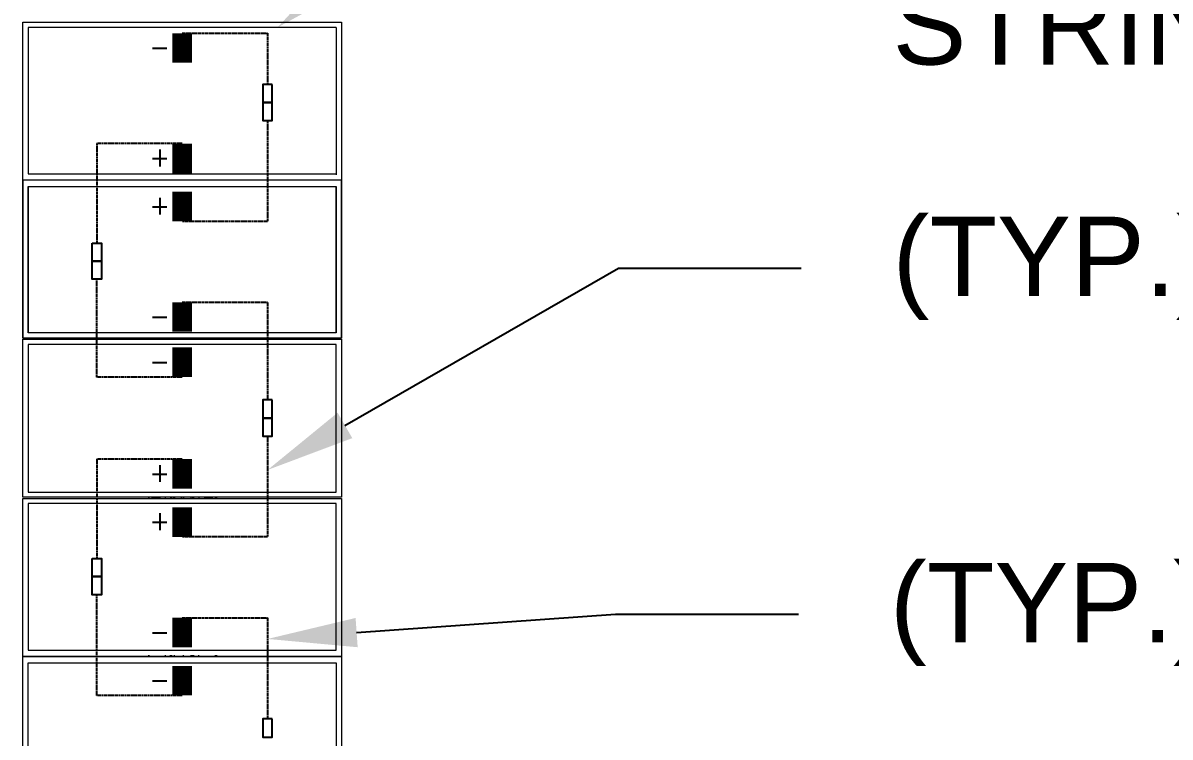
# Model space of a CAD drawing. Header units: feet. Extents: x -13743 to 68376, y -48 to 67763.
# Drawn here: x 4375 to 4664.2, y 67275.1 to 67455.2 of the extents above; entities that cross this region are included whole.
import ezdxf
from ezdxf import colors
from ezdxf.entities.mleader import LeaderData, LeaderLine
from ezdxf.math import Vec2, Vec3

# ---------------------------------------------------------------- set-up
doc = ezdxf.new("R2010")
doc.units = ezdxf.units.FT
doc.header["$MEASUREMENT"] = 0
doc.linetypes.add('HIDDEN', pattern=[0.375, 0.25, -0.125])
for name, color, linetype in [('E-HARN-COMP', 8, 'Continuous'), ('E-TRNK-CABL-NEG', 6, 'HIDDEN'), ('E-TRUNK-CABLE-POS', 6, 'HIDDEN'), ('G-ANNO-TEXT', 1, 'Continuous'), ('Polarity-Text', 7, 'Continuous')]:
    doc.layers.add(name, color=color, linetype=linetype)
doc.styles.add('NEI-A', font='arial.ttf')

# ---------------------------------------------------------------- blocks, each defined once
blk = doc.blocks.new('A$C47dfd34d')
at = {"lineweight": 5}
for points in [[(17.9876, 0.4133), (17.9876, 0), (17.7826, 0), (17.7826, 0.4133), (17.9876, 0.4133), (18.1926, 0.4133), (18.1926, 0), (17.9876, 0)], [(17.7893, 0.4067), (17.9793, 0.4067), (17.9793, 0.0067), (17.7893, 0.0067)], [(17.9959, 0.4067), (17.9959, 0.0067), (18.1859, 0.0067), (18.1859, 0.4067)], [(18.1943, 0.4133), (18.3993, 0.4133), (18.3993, 0), (18.1943, 0)], [(18.2009, 0.4067), (18.2009, 0.0067), (18.3926, 0.0067), (18.3926, 0.4067)], [(18.6059, 0.4133), (18.8109, 0.4133), (18.8109, 0), (18.6059, 0)], [(17.9893, 0.25), (17.9876, 0.25)], [(18.1943, 0.25), (18.1926, 0.25)], [(18.4009, 0.25), (18.3993, 0.25)]]:
    blk.add_lwpolyline(points, close=True, dxfattribs=at)
for points in [[(18.4009, 0), (18.6059, 0), (18.4009, 0), (18.4009, 0.4133), (18.6059, 0.4133), (18.4009, 0.4133)], [(18.4076, 0.0067), (18.5976, 0.0067), (18.4076, 0.0067), (18.4076, 0.4067), (18.5976, 0.4067), (18.4076, 0.4067)], [(18.5976, 0.4067), (18.5976, 0.0067)], [(18.8042, 0.0067), (18.8042, 0.4067), (18.6142, 0.4067), (18.6142, 0.0067)], [(17.9876, 0.235), (17.9876, 0.2467), (17.9876, 0.2433)], [(18.1926, 0.235), (18.1943, 0.2467), (18.1943, 0.2433)], [(18.3993, 0.2467), (18.3993, 0.2433)], [(18.4009, 0.2467), (18.3993, 0.235)], [(17.9876, 0.2283), (17.9893, 0.2283)], [(18.1926, 0.2283), (18.1943, 0.2283)], [(18.3993, 0.2283), (18.4009, 0.2283)], [(17.9876, 0.2217), (17.9893, 0.2217)], [(17.9876, 0.22), (17.9893, 0.22)], [(17.9876, 0.2183), (17.9876, 0.2167), (17.9893, 0.2167)], [(18.1943, 0.2217), (18.1926, 0.2217)], [(18.1926, 0.22), (18.1943, 0.22)], [(18.1943, 0.2167), (18.1926, 0.2167), (18.1943, 0.2183)], [(18.4009, 0.2217), (18.3993, 0.2217)], [(18.3993, 0.22), (18.4009, 0.22)], [(18.4009, 0.2167), (18.3993, 0.2167), (18.4009, 0.2183)], [(17.9876, 0.2067), (17.9876, 0.2083)], [(17.9876, 0.205), (17.9893, 0.205)], [(17.9876, 0.195), (17.9893, 0.195)], [(18.1926, 0.2067), (18.1943, 0.2083)], [(18.1943, 0.205), (18.1926, 0.205)], [(18.1926, 0.195), (18.1943, 0.195)], [(18.3993, 0.2067), (18.4009, 0.2083)], [(18.4009, 0.205), (18.3993, 0.205)], [(18.3993, 0.195), (18.4009, 0.195)], [(17.9876, 0.1933), (17.9893, 0.1933)], [(17.9876, 0.1917), (17.9893, 0.1917)], [(17.9876, 0.185), (17.9893, 0.185)], [(18.1943, 0.1933), (18.1926, 0.1933)], [(18.1926, 0.1917), (18.1943, 0.1917)], [(18.1943, 0.185), (18.1926, 0.185)], [(18.4009, 0.1933), (18.3993, 0.1933)], [(18.3993, 0.1917), (18.4009, 0.1917)], [(18.4009, 0.185), (18.3993, 0.185)], [(17.9876, 0.17), (17.9876, 0.1667), (17.9876, 0.1783)], [(17.9876, 0.1667), (17.9876, 0.1667)], [(18.1943, 0.17), (18.1943, 0.1667), (18.1926, 0.1783)], [(18.1943, 0.1667), (18.1943, 0.1667)], [(18.3993, 0.1783), (18.4009, 0.1667)], [(18.3993, 0.17), (18.3993, 0.1667)], [(18.3993, 0.1667), (18.3993, 0.1667)], [(17.9876, 0.1633), (17.9893, 0.1633)], [(17.9876, 0.1617), (17.9893, 0.1617)], [(18.1926, 0.1633), (18.1943, 0.1633)], [(18.1926, 0.1617), (18.1943, 0.1617)], [(18.3993, 0.1633), (18.4009, 0.1633)], [(18.3993, 0.1617), (18.4009, 0.1617)], [(18.8042, 0.0067), (18.6126, 0.0067)]]:
    blk.add_lwpolyline(points, dxfattribs=at)

msp = doc.modelspace()

# ---------------------------------------------------------------- linework, layer by layer
at = {"layer": 'E-HARN-COMP', "const_width": 5}
for points in [[(4415.13, 67445.19), (4415.13, 67452.65)], [(4415.13, 67424.79), (4415.13, 67417.33)], [(4415.13, 67405.19), (4415.13, 67412.65)], [(4415.13, 67384.78), (4415.13, 67377.33)], [(4415.13, 67365.92), (4415.13, 67373.37)], [(4415.13, 67345.2), (4415.13, 67337.75)], [(4415.13, 67325.6), (4415.13, 67333.06)], [(4415.13, 67305.2), (4415.13, 67297.74)], [(4415.13, 67285.61), (4415.13, 67293.06)]]:
    msp.add_lwpolyline(points, dxfattribs=at)
at = {"layer": 'E-HARN-COMP'}
for points in [[(4437.83, 67439.71), (4435.5, 67439.71), (4435.5, 67435.15), (4437.83, 67435.15)], [(4437.83, 67435.15), (4435.5, 67435.15), (4435.5, 67430.59), (4437.83, 67430.59)], [(4392.43, 67399.71), (4394.76, 67399.71), (4394.76, 67395.15), (4392.43, 67395.15)], [(4392.43, 67395.15), (4394.76, 67395.15), (4394.76, 67390.58), (4392.43, 67390.58)], [(4437.83, 67360.13), (4435.5, 67360.13), (4435.5, 67355.56), (4437.83, 67355.56)], [(4437.83, 67355.56), (4435.5, 67355.56), (4435.5, 67351), (4437.83, 67351)], [(4392.43, 67320.12), (4394.76, 67320.12), (4394.76, 67315.56), (4392.43, 67315.56)], [(4392.43, 67315.56), (4394.76, 67315.56), (4394.76, 67311), (4392.43, 67311)], [(4437.83, 67279.66), (4435.5, 67279.66), (4435.5, 67275.1), (4437.83, 67275.1)]]:
    msp.add_lwpolyline(points, close=True, dxfattribs=at)
at = {"layer": 'E-TRNK-CABL-NEG', "ltscale": 0.1}
for points in [[(4415.13, 67452.65), (4436.67, 67452.65), (4436.67, 67439.71)], [(4415.13, 67365.92), (4393.6, 67365.92), (4393.6, 67390.58)], [(4415.13, 67384.78), (4436.67, 67384.78), (4436.67, 67360.13)], [(4415.13, 67285.61), (4393.6, 67285.61), (4393.6, 67311)], [(4415.13, 67305.2), (4436.67, 67305.2), (4436.67, 67279.66)]]:
    msp.add_lwpolyline(points, dxfattribs=at)
at = {"layer": 'E-TRUNK-CABLE-POS', "ltscale": 0.1}
for points in [[(4436.67, 67430.74), (4436.67, 67405.19), (4415.13, 67405.19)], [(4415.13, 67424.79), (4393.6, 67424.79), (4393.6, 67399.56)], [(4436.67, 67351.15), (4436.67, 67325.6), (4415.13, 67325.6)], [(4415.13, 67345.2), (4393.6, 67345.2), (4393.6, 67319.98)]]:
    msp.add_lwpolyline(points, dxfattribs=at)
at = {"layer": 'Polarity-Text'}
for p, q in [((4407.67, 67448.84), (4411.29, 67448.84)), ((4409.48, 67423.3), (4409.48, 67419.02)), ((4407.67, 67421.02), (4411.29, 67421.02)), ((4409.48, 67411.16), (4409.48, 67406.88)), ((4407.67, 67408.88), (4411.29, 67408.88)), ((4407.67, 67380.98), (4411.29, 67380.98)), ((4407.67, 67369.57), (4411.29, 67369.57)), ((4409.48, 67343.71), (4409.48, 67339.44)), ((4407.67, 67341.44), (4411.29, 67341.44)), ((4407.67, 67329.29), (4411.29, 67329.29)), ((4409.48, 67331.57), (4409.48, 67327.3)), ((4407.67, 67301.39), (4411.29, 67301.39)), ((4407.67, 67289.26), (4411.29, 67289.26))]:
    msp.add_line(p, q, dxfattribs=at)

# ---------------------------------------------------------------- next in the draw order: leaders
at = {"layer": 'G-ANNO-TEXT'}
ml = msp.add_multileader_mtext('Standard', dxfattribs=at)
ml.set_content('ROTATE EVERY OTHER MODULE 180%%D TO ACCOMMODATE SKIP STRINGING', color=256, style='NEI-A')
ml.set_leader_properties()
ml.build(insert=Vec2(0, 0))
ml.multileader.update_dxf_attribs({"dogleg_length": 0.36, "arrow_head_size": 22.51})
ctx = ml.context
ctx.base_point, ctx.char_height, ctx.arrow_head_size, ctx.landing_gap_size, ctx.plane_origin = Vec3(4571.21, 67521.25, -22.9), 20, 22.51, 23.05, Vec3(10949.71, 61571.62, -22.9)
notes = []
notes.append((ctx, [(0, (1, 1, 0), (4525.12, 67521.25, -22.9), (1, 0), 46.1, [(1, [(4439.18, 67454.11, -22.9)], 0, [])])]))
ctx.mtext.insert, ctx.mtext.width, ctx.mtext.flow_direction = Vec3(4594.26, 67531.42, -22.9), 512.5465, 5
ctx.mtext.has_bg_fill, ctx.mtext.bg_color, ctx.mtext.bg_scale_factor, ctx.mtext.bg_transparency, ctx.mtext.use_window_bg_color = 1, -1073741824, 1.5, 0, 1
ml = msp.add_multileader_mtext('Standard', dxfattribs=at)
ml.set_content('(TYP.) (+) MODULE LEAD', color=256, style='NEI-A')
ml.set_leader_properties()
ml.build(insert=Vec2(0, 0))
ml.multileader.update_dxf_attribs({"dogleg_length": 0.36, "arrow_head_size": 22.51})
ctx = ml.context
ctx.base_point, ctx.char_height, ctx.arrow_head_size, ctx.landing_gap_size, ctx.plane_origin = Vec3(4571.21, 67393.41, -22.9), 20, 22.51, 23.05, Vec3(10949.71, 61393.04, -22.9)
notes.append((ctx, [(0, (1, 1, 0), (4525.12, 67393.41, -22.9), (1, 0), 46.1, [(1, [(4436.67, 67342.48, -22.9)], 0, [])])]))
ctx.mtext.insert, ctx.mtext.width, ctx.mtext.flow_direction = Vec3(4594.26, 67406.35, -22.9), 401.7571, 5
ctx.mtext.has_bg_fill, ctx.mtext.bg_color, ctx.mtext.bg_scale_factor, ctx.mtext.bg_transparency, ctx.mtext.use_window_bg_color = 1, -1073741824, 1.5, 0, 1
ml = msp.add_multileader_mtext('Standard', dxfattribs=at)
ml.set_content('(TYP.) (-) MODULE LEAD', color=256, style='NEI-A')
ml.set_leader_properties()
ml.build(insert=Vec2(0, 0))
ml.multileader.update_dxf_attribs({"dogleg_length": 0.36, "arrow_head_size": 22.51})
ctx = ml.context
ctx.base_point, ctx.char_height, ctx.arrow_head_size, ctx.landing_gap_size, ctx.plane_origin = Vec3(4570.54, 67306.09, -22.9), 20, 22.51, 23.05, Vec3(10949.71, 61344.99, -22.9)
notes.append((ctx, [(0, (1, 1, 0), (4524.44, 67306.09, -22.9), (1, 0), 46.1, [(1, [(4436.67, 67299.85, -22.9)], 0, [])])]))
ctx.mtext.insert, ctx.mtext.width, ctx.mtext.flow_direction = Vec3(4593.59, 67319.03, -22.9), 401.7571, 5
ctx.mtext.has_bg_fill, ctx.mtext.bg_color, ctx.mtext.bg_scale_factor, ctx.mtext.bg_transparency, ctx.mtext.use_window_bg_color = 1, -1073741824, 1.5, 0, 1
for ctx, leaders in notes:
    for number, flags, end, landing, length, lines in leaders:
        leader = LeaderData()
        leader.index, (leader.has_last_leader_line, leader.has_dogleg_vector, leader.attachment_direction) = number, flags
        leader.last_leader_point, leader.dogleg_vector, leader.dogleg_length = Vec3(end), Vec3(landing), length
        for number, points, colour, breaks in lines:
            line = LeaderLine()
            line.index, line.vertices, line.color, line.breaks = number, Vec3.list(points), colors.encode_raw_color(colour), breaks
            leader.lines.append(line)
        ctx.leaders.append(leader)

# ---------------------------------------------------------------- next in the draw order: block references
at = {"xscale": 194.318304, "yscale": 194.318304, "zscale": 194.318304, "rotation": 90}
msp.add_blockref('A$C47dfd34d', (4455.29, 63800.12), dxfattribs=at)

doc.saveas('drawing.dxf')
